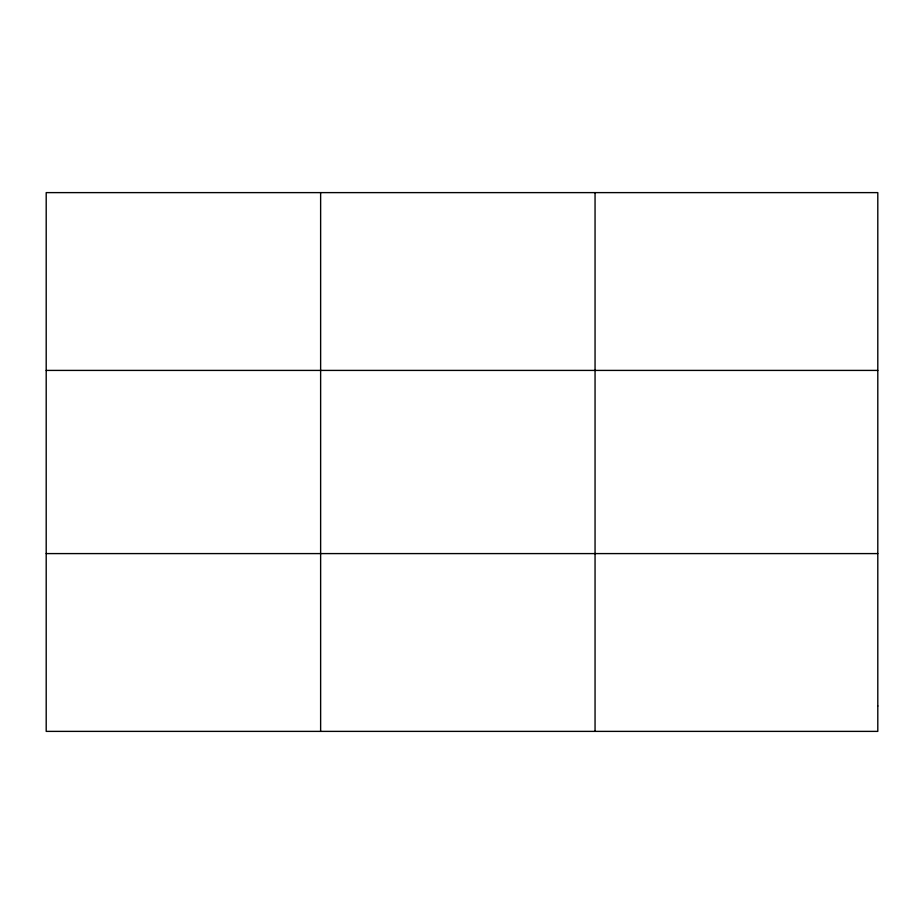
<?xml version="1.0" encoding="UTF-8"?>
<svg xmlns="http://www.w3.org/2000/svg" width="924" height="924" viewBox="0 0 924 924"><rect width="100%" height="100%" fill="white"/><g stroke="black" fill="none" stroke-linecap="round" stroke-linejoin="round"><path stroke-width="1.39" d="M320.628 731.381L320.628 192.619M595.056 731.381L595.056 192.619M46.2 370.409L877.8 370.409M46.2 553.591L877.8 553.591M877.8 705.982L877.8 731.381L46.2 731.381L46.2 192.619L877.8 192.619L877.8 705.982"/></g></svg>
